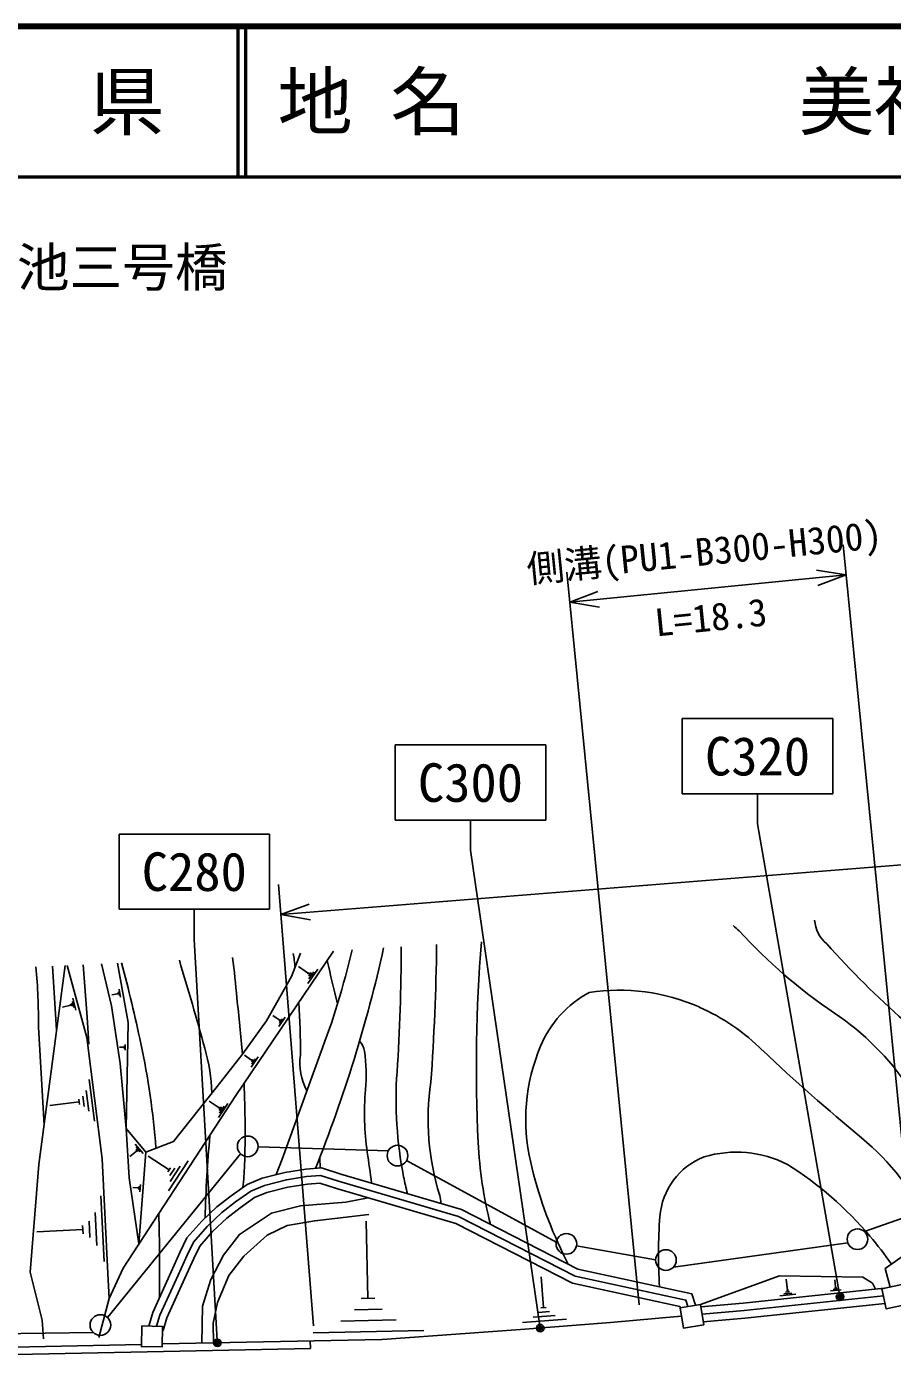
# Model space of a CAD drawing. Units: millimetres, scale not verified. Extents: x 40000 to 680000, y 20000 to 380000.
# Drawn here: x 353692 to 411248, y 292209 to 380000 of the extents above; entities that cross this region are included whole.
import ezdxf
from ezdxf.enums import TextEntityAlignment as Align

# ---------------------------------------------------------------- set-up
doc = ezdxf.new("R2010")
doc.units = ezdxf.units.MM
doc.header["$LTSCALE"] = 1000
doc.header["$PDMODE"] = 32
doc.header["$PDSIZE"] = 500
for name, color, linetype, lineweight in [('M-BGD', 7, 'Continuous', 25), ('M-STR-HTXT', 7, 'Continuous', 13), ('M-STR-STRC', 7, 'Continuous', 25), ('M-TTL', 2, 'Continuous', 140), ('M-TTL-LINE', 7, 'Continuous', 50)]:
    doc.layers.add(name, color=color, linetype=linetype, lineweight=lineweight)
doc.layers.add('M-TTL-TXT', color=7, linetype='Continuous')
doc.styles.add('@ＭＳ ゴシック', font='')
doc.styles.add('ＭＳ ゴシック', font='')
doc.styles.get('@ＭＳ ゴシック').set_extended_font_data('@MS Gothic')
doc.styles.get('ＭＳ ゴシック').set_extended_font_data('MS Gothic')

msp = doc.modelspace()

# ---------------------------------------------------------------- linework, layer by layer
at = {"layer": 'M-BGD'}
for p, q in [((412775, 296806), (407963, 345516)), ((394415, 294992), (389603, 343703)), ((389799, 341712), (408160, 343526)), ((408160, 343526), (406187, 343851)), ((406288, 342821), (408160, 343526)), ((391671, 342417), (389799, 341712)), ((389799, 341712), (391773, 341387)), ((370597, 320952), (489222, 330412)), ((372779, 293594), (370438, 322945)), ((372482, 321621), (370597, 320952)), ((370597, 320952), (372564, 320589)), ((355700, 313266), (355416, 317512)), ((372437, 317025), (371768, 317477)), ((372477, 317085), (372397, 316965)), ((373046, 317309), (372400, 316354)), ((372613, 317080), (372452, 316841)), ((372789, 317135), (372466, 316657)), ((356771, 315378), (356980, 314590)), ((359740, 315674), (359369, 315609)), ((359734, 315707), (359746, 315641)), ((359782, 315750), (359805, 315617)), ((359823, 315826), (359870, 315560)), ((359853, 315968), (359946, 315437)), ((356639, 314921), (356088, 314774)), ((356626, 314970), (356652, 314872)), ((356692, 315040), (356744, 314843)), ((356745, 315160), (356849, 314766)), ((354493, 313451), (354871, 306941)), ((370494, 313929), (370068, 314217)), ((370519, 313967), (370468, 313891)), ((370882, 314110), (370470, 313501)), ((370606, 313964), (370503, 313812)), ((370718, 313999), (370512, 313695)), ((360141, 312110), (359880, 312115)), ((360141, 312133), (360140, 312086)), ((360179, 312156), (360177, 312062)), ((360217, 312202), (360213, 312015)), ((360256, 312294), (360249, 311921)), ((368656, 311267), (368173, 311594)), ((368685, 311310), (368627, 311224)), ((369097, 311472), (368630, 310781)), ((368784, 311307), (368667, 311134)), ((368911, 311346), (368678, 311001)), ((357857, 309972), (358207, 307195)), ((357667, 309243), (357842, 307854)), ((357199, 308479), (355254, 308234)), ((357177, 308652), (357220, 308305)), ((357433, 308861), (357520, 308166)), ((366491, 308095), (365839, 308522)), ((366529, 308154), (366453, 308037)), ((367075, 308378), (366466, 307447)), ((366660, 308151), (366508, 307918)), ((366830, 308206), (366525, 307741)), ((360921, 305680), (361447, 305053)), ((367928, 305022), (359073, 294147)), ((360996, 305209), (360557, 304840)), ((360963, 305248), (361029, 305169)), ((360990, 305471), (361253, 305157)), ((360993, 305340), (361124, 305183)), ((361636, 305146), (361168, 299037)), ((363180, 303960), (361774, 304880)), ((377748, 305238), (369083, 305504)), ((373182, 304776), (373210, 304081)), ((363262, 304086), (363098, 303835)), ((364439, 304570), (363125, 302562)), ((363545, 304080), (363216, 303578)), ((363910, 304200), (363253, 303196)), ((388897, 299163), (378954, 304581)), ((361215, 302880), (361194, 302635)), ((361274, 302998), (361232, 302508)), ((358646, 302241), (358866, 297860)), ((361106, 302766), (360763, 302795)), ((361109, 302797), (361103, 302735)), ((361160, 302823), (361150, 302701)), ((409383, 299854), (417710, 302794)), ((358263, 301124), (358373, 298933)), ((357428, 300258), (357455, 299711)), ((357852, 300554), (357907, 299459)), ((376385, 295415), (376278, 300560)), ((357442, 299985), (354375, 299830)), ((395501, 297969), (390249, 298919)), ((408275, 299100), (396691, 297495)), ((388056, 294805), (387901, 296848)), ((404406, 295863), (404139, 295836)), ((404262, 295957), (404187, 296704)), ((404329, 295963), (404195, 295950)), ((407832, 295994), (407132, 295923)), ((407650, 296046), (407300, 296011)), ((407555, 296107), (407380, 296089)), ((407461, 296168), (407411, 296658)), ((407505, 296173), (407417, 296164)), ((376845, 295424), (375926, 295405)), ((404828, 295690), (403761, 295582)), ((404551, 295770), (404017, 295716)), ((377320, 294699), (375482, 294660)), ((388829, 294277), (387370, 294166)), ((388443, 294541), (387713, 294486)), ((388238, 294819), (387873, 294791)), ((380107, 293286), (372756, 293132)), ((378254, 293983), (374578, 293906)), ((389581, 294040), (386663, 293819)), ((358138, 293141), (350220, 293048)), ((362707, 292384), (377304, 292690))]:
    msp.add_line(p, q, dxfattribs=at)
for points in [[(358508, 292817), (359189, 295417), (360113, 297420), (367605, 308910), (374103, 318513)], [(371902, 318376), (371306, 316810), (369638, 313864), (368054, 311648), (366367, 309513), (363473, 305857), (361636, 305146), (360320, 306715), (360443, 313763), (359750, 317710)], [(354832, 292719), (354727, 293975), (353948, 297160), (354506, 304324), (356272, 317551)], [(356399, 317557), (357708, 312760), (358722, 304704), (359110, 297061), (359189, 295417)], [(357838, 312326), (357724, 314115), (357470, 317606)], [(360320, 306715), (359912, 311043), (359338, 314863), (358684, 317662)], [(373206, 311660), (370689, 304681), (370285, 303646)], [(360320, 306715), (360518, 303437), (361168, 299037)], [(398143, 294957), (397903, 295724), (390325, 297367), (382595, 301321), (374583, 303679), (373302, 304088), (372248, 304008), (370864, 303795), (369347, 303403), (368352, 302995), (367289, 302232), (366347, 301505), (365340, 300549), (364362, 299435), (363914, 298500), (363312, 297175), (362089, 294474), (361826, 293568)], [(411081, 296169), (410750, 297401), (417135, 301879), (428751, 303275), (434863, 304241), (436368, 304353)], [(397645, 294874), (397513, 295297), (390155, 296892), (382409, 300855), (374436, 303201), (373242, 303582), (372305, 303511), (370964, 303305), (369505, 302928), (368596, 302554), (367588, 301831), (366673, 301125), (365701, 300202), (364783, 299157), (364367, 298289), (363767, 296968), (362559, 294300), (362345, 293562)], [(397147, 294792), (397122, 294870), (389985, 296417), (382223, 300389), (374290, 302723), (373183, 303076), (372362, 303014), (371065, 302814), (369664, 302452), (368840, 302114), (367886, 301430), (366999, 300745), (366062, 299855), (365204, 298879), (364820, 298077), (364222, 296762), (363029, 294126), (362787, 293290)], [(365339, 292439), (365391, 294889), (365941, 296674), (366778, 298293), (367848, 299672), (369971, 301073), (371911, 301578), (374912, 301812), (376410, 302099)], [(376434, 300983), (372850, 300583), (371018, 300254), (369685, 299608), (368136, 298218), (367136, 296940), (366381, 295143), (366092, 293763), (366119, 292456)], [(398480, 295012), (403740, 296909), (409281, 296831), (409911, 296423), (410108, 296022)], [(398506, 294850), (401328, 295099), (410696, 296084)], [(398588, 294356), (401376, 294601), (410640, 295576)], [(398670, 293861), (401424, 294104), (410749, 295084)], [(377328, 292691), (386521, 293338), (392510, 293820), (397205, 294234)], [(295779, 290487), (306527, 290812), (326518, 291417), (339637, 291814), (346457, 292044), (361335, 292356)], [(339661, 291064), (346471, 291544), (372562, 292091), (372552, 292590)]]:
    msp.add_lwpolyline(points, dxfattribs=at)
for points in [[(410536, 296049), (410831, 294711), (412170, 295006), (411874, 296345)], [(397127, 294789), (397351, 293436), (398703, 293660), (398480, 295012)], [(361359, 293581), (361332, 292210), (362703, 292184), (362729, 293554)]]:
    msp.add_lwpolyline(points, close=True, dxfattribs=at)
for centre in [(368396, 305525), (378351, 304910), (389573, 299041), (408915, 299351), (396188, 297963), (358605, 293644)]:
    msp.add_circle(centre, 687, dxfattribs=at)
for centre, radius, start, end in [((408335, 320738), 2274, 184.23869, 230.00177), ((403112, 322606), 3433, 224.27489, 233.04874), ((426872, 343350), 34907, 222.28727, 236.07521), ((285424, 339109), 94235, 338.1635, 347.50565), ((261526, 318499), 117067, 356.06585, 0.1449), ((218744, 321079), 162222, 356.00733, 359.24535), ((486893, 310847), 103304, 175.40211, 182.80621), ((450943, 358174), 58966, 221.63727, 228.71264), ((129053, 246659), 245369, 15.45575, 16.8778), ((333567, 313112), 34177, 3.82971, 8.37836), ((326880, 311807), 45023, 7.19404, 8.3502), ((326038, 329897), 50571, 338.86151, 347.08016), ((719010, 399793), 354920, 193.34408, 193.82109), ((310453, 313647), 44040, 359.7444, 4.97035), ((250442, 288747), 113339, 12.03067, 14.81209), ((297745, 306566), 70478, 4.12049, 7.19656), ((394488, 309411), 7192, 118.18683, 157.2197), ((393109, 302842), 13065, 66.15729, 98.8867), ((326880, 311807), 45023, 359.72751, 4.17433), ((392774, 302084), 13893, 44.89806, 66.15729), ((397248, 299306), 18172, 33.88829, 56.07521), ((309554, 301345), 52900, 4.3985, 12.03067), ((352595, 308467), 13441, 2.59923, 15.45575), ((374990, 311697), 1174, 7.97331, 44.37301), ((364728, 310259), 11536, 355.19156, 7.97331), ((399495, 307308), 12622, 157.2197, 193.06747), ((497133, 412305), 137900, 226.73271, 230.37411), ((375678, 311052), 3815, 171.83772, 208.589), ((404724, 308651), 26469, 176.06585, 191.20375), ((297745, 306566), 70478, 358.14772, 2.56357), ((394664, 307741), 18506, 175.19156, 188.09356), ((397182, 307288), 16796, 171.45465, 197.40751), ((452288, 298413), 86758, 174.83534, 176.59073), ((411371, 307146), 27691, 182.80621, 194.24713), ((398345, 293001), 16994, 25.25652, 50.37411), ((112648, 267637), 266348, 7.64659, 8.09356), ((400426, 300496), 4654, 111.39417, 175.55413), ((400863, 297627), 7512, 63.07031, 106.51338), ((347707, 304950), 20489, 353.98257, 358.14772), ((415055, 310920), 28596, 193.06747, 205.9605), ((391564, 284206), 23793, 40.1669, 57.73531), ((436474, 299355), 70916, 176.59073, 178.85809), ((410860, 309866), 32724, 191.20375, 193.22696), ((410136, 307210), 29400, 189.68651, 190.77016), ((184876, 296569), 177669, 359.6469, 1.44913), ((427729, 298374), 32039, 175.55413, 183.91171), ((390190, 283046), 25591, 34.92453, 40.1669), ((199848, 206140), 210763, 25.74611, 25.9605), ((377293, 293190), 500, 271.19999, 274.02428)]:
    msp.add_arc(centre, radius, start, end, dxfattribs=at)
at = {"layer": 'M-STR-STRC'}
for p, q in [((397276, 333971), (407276, 333971)), ((397276, 333971), (397276, 328971)), ((407276, 333971), (407276, 328971)), ((378199, 332215), (388199, 332215)), ((378199, 332215), (378199, 327215)), ((388199, 332215), (388199, 327215)), ((397276, 328971), (407276, 328971)), ((402276, 328971), (402276, 326971)), ((378199, 327215), (388199, 327215)), ((383199, 327215), (383199, 325215)), ((402276, 326971), (407731, 295672)), ((359847, 326290), (369847, 326290)), ((359847, 326290), (359847, 321290)), ((369847, 326290), (369847, 321290)), ((383199, 325215), (387813, 293592)), ((359847, 321290), (369847, 321290)), ((364847, 321290), (364847, 319290)), ((366372, 292611), (364847, 319290))]:
    msp.add_line(p, q, dxfattribs=at)
for centre, radius in [((407757, 295524), 150), ((407757, 295524), 120), ((407757, 295524), 90), ((407757, 295524), 60), ((407757, 295524), 30), ((387835, 293444), 150), ((387835, 293444), 120), ((387835, 293444), 90), ((387835, 293444), 60), ((387835, 293444), 30), ((366381, 292461), 150), ((366381, 292461), 120), ((366381, 292461), 90), ((366381, 292461), 60), ((366381, 292461), 30)]:
    msp.add_circle(centre, radius, dxfattribs=at)
for p in [(407757, 295524), (387835, 293444), (366381, 292461)]:
    msp.add_point(p, dxfattribs=at)
at = {"layer": 'M-TTL'}
msp.add_line((680000, 380000), (40000, 380000), dxfattribs=at)
at = {"layer": 'M-TTL-LINE'}
for p, q in [((367750, 380000), (367750, 370000)), ((368250, 380000), (368250, 370000)), ((40000, 370000), (680000, 370000))]:
    msp.add_line(p, q, dxfattribs=at)

# ---------------------------------------------------------------- texts
at = {"layer": 'M-BGD', "style": 'ＭＳ ゴシック'}
msp.add_text('側溝(PU1-B300-H300)', height=1833, rotation=5.642, dxfattribs=at).set_placement((398881, 343614), align=Align.BOTTOM_CENTER)
at = {"layer": 'M-BGD', "style": '@ＭＳ ゴシック'}
msp.add_text('L=18.3', height=1833, rotation=5.642, dxfattribs=at).set_placement((399078, 341624), align=Align.TOP_CENTER)
at = {"layer": 'M-STR-HTXT', "style": 'ＭＳ ゴシック'}
msp.add_text('橋名\u3000\u3000\u3000金田ため池三号橋', height=2566, dxfattribs=at).set_placement((321558, 361930), align=Align.BOTTOM_LEFT)
at = {"layer": 'M-STR-STRC', "style": 'ＭＳ ゴシック'}
for s, p in [('C320', (402276, 331471)), ('C300', (383199, 329715)), ('C280', (364847, 323790))]:
    msp.add_text(s, height=2566, dxfattribs=at).set_placement(p, align=Align.MIDDLE_CENTER)
at = {"layer": 'M-TTL-TXT', "style": 'ＭＳ ゴシック'}
msp.add_text('山\u3000口\u3000県', height=3666, dxfattribs=at).set_placement((350375, 375000), align=Align.MIDDLE_CENTER)
for s, p in [('地 名', (370380, 375000)), ('美祢市美東町綾木\u3000美東町真名', (405024, 375000))]:
    msp.add_text(s, height=3666, dxfattribs=at).set_placement(p, align=Align.MIDDLE_LEFT)

doc.saveas('drawing.dxf')
